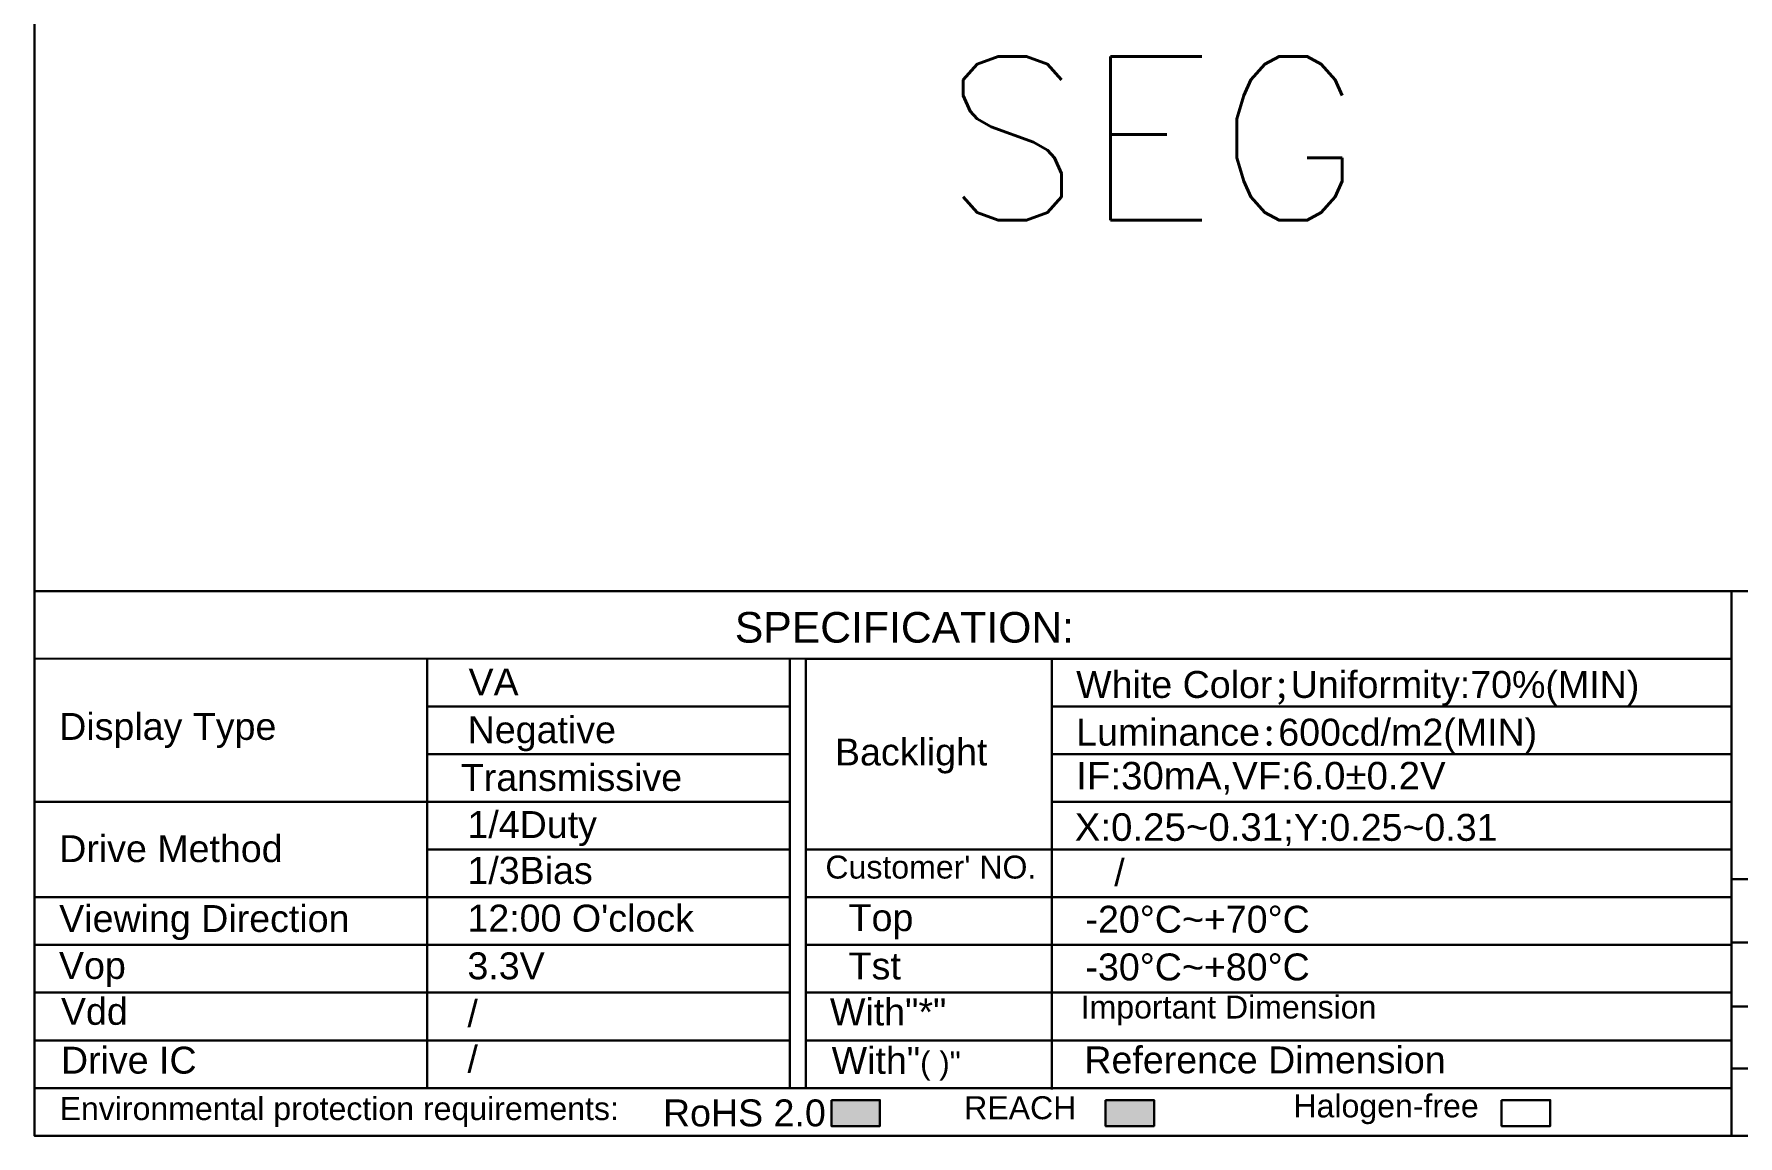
# Model space of a CAD drawing. Header units: millimetres. Extents: x 1946 to 4611, y 2266 to 2855.
# Drawn here: x 3212.9 to 3336.9, y 2598 to 2678.1 of the extents above; entities that cross this region are included whole.
import ezdxf
from ezdxf.enums import TextEntityAlignment as Align

# ---------------------------------------------------------------- set-up
doc = ezdxf.new("R2010")
doc.units = ezdxf.units.MM
doc.layers.add('seg', color=3, linetype='Continuous')
doc.layers.add('TEXT', color=7, linetype='Continuous', lineweight=30)
doc.styles.add('Arial', font='arial.ttf')
doc.styles.add('SSSoft_Romans', font='Romans')

# ---------------------------------------------------------------- blocks, each defined once
blk = doc.blocks.new('A$C6D9B0F57')
at = {"layer": 'TEXT', "lineweight": 30}
for points in [[(65.25, 3), (65.25, 0.87), (69.22, 0.87), (69.22, 3)], [(87.67, 3), (87.67, 0.87), (91.64, 0.87), (91.64, 3)]]:
    blk.add_hatch(color=256, dxfattribs=at).paths.add_polyline_path(points)
at = {"layer": 'TEXT', "color": 4, "lineweight": 30}
for p, q in [((138.88, 44.59), (0.07, 44.59)), ((138.88, 44.59), (297, 44.59)), ((138.88, 0.07), (138.88, 44.59)), ((0.03, 39.08), (63.16, 39.07)), ((32.19, 3.97), (32.19, 39.08)), ((61.86, 3.97), (61.86, 39.07)), ((63.16, 39.07), (63.16, 3.97)), ((63.16, 39.07), (138.88, 39.07)), ((83.29, 3.86), (83.29, 39.07)), ((32.19, 35.18), (61.86, 35.18)), ((83.29, 35.18), (138.88, 35.18)), ((32.19, 31.28), (61.86, 31.28)), ((83.29, 31.28), (138.88, 31.28)), ((0.03, 27.38), (61.86, 27.38)), ((83.29, 27.38), (138.88, 27.38)), ((32.19, 23.48), (61.86, 23.48)), ((63.16, 23.48), (138.88, 23.48)), ((138.88, 21.05), (297, 21.05)), ((0.03, 19.58), (61.86, 19.58)), ((63.16, 19.58), (138.88, 19.58)), ((0.03, 15.68), (61.86, 15.68)), ((63.16, 15.68), (138.88, 15.68)), ((138.88, 15.87), (194.51, 15.87)), ((0.03, 11.78), (61.86, 11.78)), ((63.16, 11.78), (138.88, 11.78)), ((138.88, 10.65), (194.51, 10.65)), ((0.03, 7.88), (61.86, 7.88)), ((63.16, 7.88), (138.88, 7.88)), ((138.88, 5.58), (264.26, 5.58)), ((0.07, 3.97), (61.86, 3.97)), ((61.86, 3.97), (138.88, 3.97))]:
    blk.add_line(p, q, dxfattribs=at)
blk.add_lwpolyline([(297, 0.07), (297, 210), (0.07, 210), (0.07, 0.07)], close=True, dxfattribs=at)
at = {"layer": 'TEXT', "lineweight": 30}
for points in [[(65.25, 3), (69.22, 3), (69.22, 0.87), (65.25, 0.87)], [(87.67, 3), (91.64, 3), (91.64, 0.87), (87.67, 0.87)], [(120.07, 3), (124.04, 3), (124.04, 0.87), (120.07, 0.87)]]:
    blk.add_lwpolyline(points, close=True, dxfattribs=at)
at = {"layer": 'TEXT', "width": 60.4227, "attachment_point": 1, "style": 'Arial'}
for s, insert, char_height in [('SPECIFICATION:', (57.35, 42.89), 2.5), ('VA', (35.57, 38.27), 2.2), ('White Color{\\fSimSun|b0|i0|c0|p2;;}Uniformity:70%(MIN)', (85.27, 38.07), 2.2), ('Display Type', (2.09, 34.64), 2.2), ('Negative', (35.5, 34.37), 2.2), ('Luminance{\\fSimSun|b0|i0|c0|p2;:}600cd/m2(MIN)', (85.27, 34.17), 2.2), ('Backlight', (65.54, 32.55), 2.2), ('{\\H1.0235x;IF:30mA,VF:6.0%%P0.2V}', (85.27, 30.64), 2.2), ('Transmissive', (34.94, 30.47), 2.2), ('\\A1;1/4Duty    ', (35.48, 26.62), 2.2), ('{\\H1.0235x;X:0.25~0.31;}Y:0.25~0.31', (85.15, 26.44), 2.2), ('Drive Method', (2.09, 24.65), 2.2), ('\\A1;1/3Bias    ', (35.48, 22.87), 2.2), ("{\\H0.85294x;Customer' NO.}", (64.76, 22.98), 2.2), ('/', (88.38, 22.69), 2.2), ('Viewing Direction', (2.09, 18.94), 2.2), ("\\A1;12:00 O'clock    ", (35.48, 18.97), 2.2), ('Top', (66.66, 19.01), 2.2), ('-20%%DC~+70%%DC', (86.03, 18.88), 2.2), ('Vop', (2.07, 15.1), 2.2), ('\\A1;3.3V    ', (35.48, 15.07), 2.2), ('Tst', (66.66, 15.06), 2.2), ('-30%%DC~+80%%DC', (86.03, 14.98), 2.2), ('Vdd', (2.23, 11.35), 2.2), ('\\A1;/ ', (35.48, 11.17), 2.2), ('With"*"', (65.13, 11.3), 2.2), ('{\\H0.85294x;Important Dimension}  ', (85.64, 11.54), 2.2), ('Drive IC', (2.23, 7.36), 2.2), ('\\A1;/', (35.48, 7.43), 2.2), ('With"{\\H0.83333x;( )"}', (65.27, 7.34), 2.2), ('Reference Dimension', (85.94, 7.38), 2.2), ('{\\H0.85294x;Environmental protection requirements:} ', (2.12, 3.24), 2.2), ('RoHS 2.0', (51.47, 3.05), 2.2), ('{\\H0.85294x;REACH} ', (76.11, 3.31), 2.2), ('{\\H0.85294x;Halogen-free} ', (103.04, 3.46), 2.2)]:
    blk.add_mtext(s, dxfattribs=dict(at, insert=insert, char_height=char_height))

msp = doc.modelspace()

# ---------------------------------------------------------------- block references
at = {"layer": 'TEXT', "lineweight": 9, "xscale": 0.8895743999999012, "yscale": 0.8895743999999012, "zscale": 0.8895743999999012}
msp.add_blockref('A$C6D9B0F57', (3212.85925, 2597.9402), dxfattribs=at)

# ---------------------------------------------------------------- texts
at = {"layer": 'seg', "style": 'SSSoft_Romans'}
msp.add_text('SEG', height=11.916364, dxfattribs=at).set_placement((3294.28012, 2670.53556), align=Align.MIDDLE)

doc.saveas('drawing.dxf')
